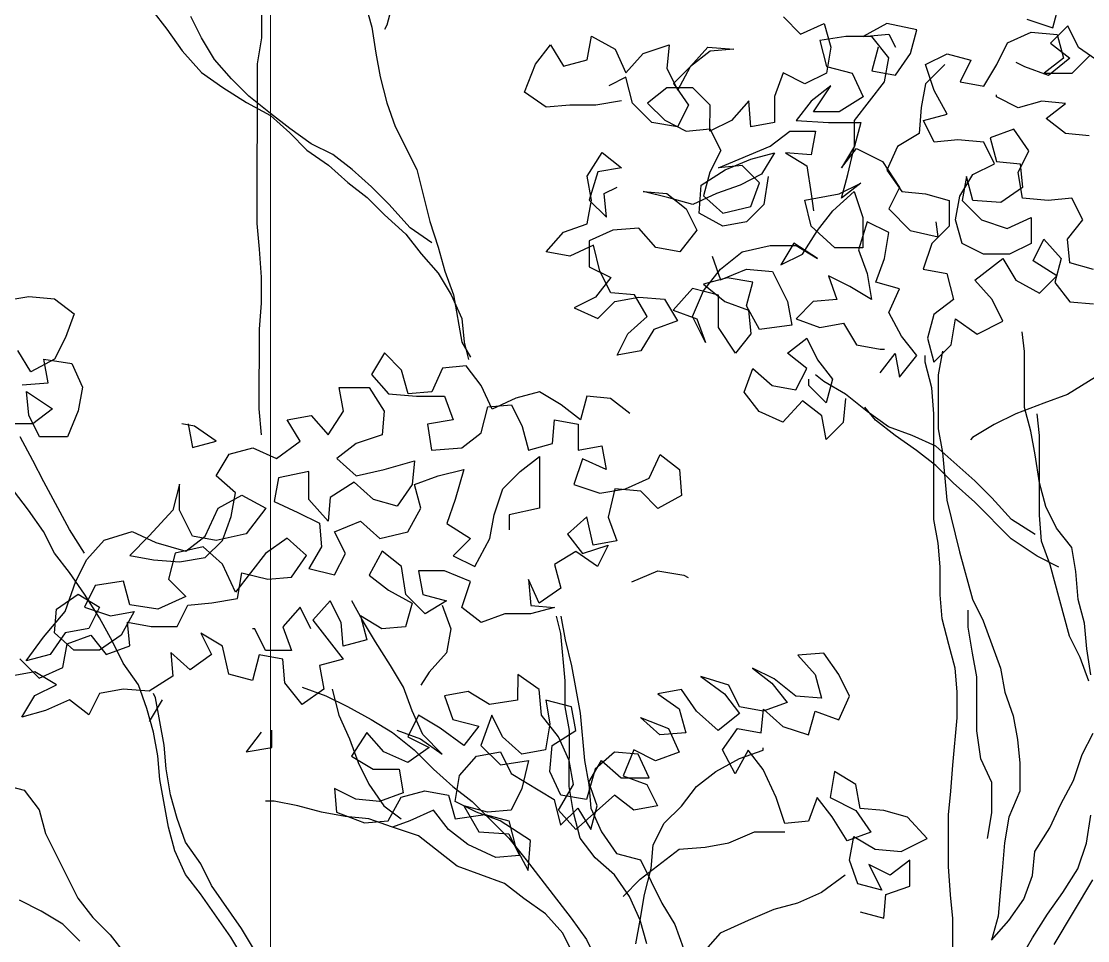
# Model space of a CAD drawing. Header units: millimetres. Extents: x 684983 to 685377, y 990360 to 990509.
# Drawn here: x 685207.81 to 685208.524, y 990440.524 to 990441.139 of the extents above; entities that cross this region are included whole.
import ezdxf

# ---------------------------------------------------------------- set-up
doc = ezdxf.new("R2010")
doc.units = ezdxf.units.MM
doc.layers.add('grid', color=8, linetype='Continuous', lineweight=9)
doc.layers.add('TEAK', color=7, linetype='Continuous')

# ---------------------------------------------------------------- blocks, each defined once
blk = doc.blocks.new('A$C25655A80')
at = {"color": 62}
for p, q in [((-0.24734, 1.7844), (-0.24732, 1.81132)), ((-0.20119, 1.79974), (-0.19831, 1.78916)), ((-0.18869, 1.80069), (-0.19158, 1.79012)), ((0.10546, 1.78889), (0.10835, 1.79946)), ((-0.29636, 1.79694), (-0.28964, 1.78829)), ((-0.27426, 1.78443), (-0.27906, 1.79404)), ((-0.0147, 1.7938), (-0.00702, 1.78611)), ((-0.19831, 1.78916), (-0.1964, 1.77763)), ((-0.19158, 1.79012), (-0.19255, 1.7882)), ((-0.00702, 1.78611), (0.00356, 1.7909)), ((0.00356, 1.7909), (0.00644, 1.78033)), ((0.03144, 1.79088), (0.02086, 1.78512)), ((0.0449, 1.78798), (0.03144, 1.79088)), ((0.09393, 1.79274), (0.10546, 1.78889)), ((0.11219, 1.78984), (0.10449, 1.78216)), ((0.11699, 1.78022), (0.11219, 1.78984)), ((-0.28964, 1.78829), (-0.28292, 1.77867)), ((-0.2685, 1.77481), (-0.27426, 1.78443)), ((-0.24928, 1.77287), (-0.24734, 1.7844)), ((-0.1022, 1.77466), (-0.10026, 1.78523)), ((-0.10026, 1.78523), (-0.08969, 1.77945)), ((0.01317, 1.78513), (0.00163, 1.78321)), ((0.02471, 1.78512), (0.01317, 1.78513)), ((0.02086, 1.78512), (0.0324, 1.78607)), ((0.03239, 1.7755), (0.02471, 1.78512)), ((0.0324, 1.78607), (0.03528, 1.7803)), ((0.042, 1.77741), (0.0449, 1.78798)), ((0.08526, 1.78218), (0.09584, 1.78697)), ((0.09584, 1.78697), (0.10738, 1.786)), ((0.10738, 1.786), (0.11025, 1.77542)), ((-0.12527, 1.77276), (-0.11853, 1.7814)), ((-0.11853, 1.7814), (-0.11277, 1.77178)), ((-0.08969, 1.77945), (-0.0849, 1.76887)), ((-0.0772, 1.77752), (-0.06566, 1.78135)), ((-0.06566, 1.78135), (-0.06663, 1.77078)), ((-0.05606, 1.77173), (-0.04836, 1.78038)), ((-0.04836, 1.78038), (-0.03682, 1.7794)), ((-0.03682, 1.7794), (-0.0474, 1.77845)), ((0.00163, 1.78321), (0.00451, 1.77168)), ((0.00644, 1.78033), (0.0045, 1.76879)), ((0.02758, 1.78031), (0.02469, 1.76973)), ((0.08045, 1.77257), (0.08526, 1.78218)), ((0.10449, 1.78216), (0.11314, 1.77542)), ((0.12659, 1.77349), (0.11699, 1.78022)), ((-0.28292, 1.77867), (-0.27427, 1.76905)), ((-0.26082, 1.76615), (-0.2685, 1.77481)), ((-0.1964, 1.77763), (-0.19449, 1.76705)), ((-0.11277, 1.77178), (-0.1022, 1.77466)), ((-0.0849, 1.76887), (-0.0772, 1.77752)), ((-0.0474, 1.77845), (-0.05606, 1.77173)), ((0.03045, 1.76492), (0.03239, 1.7755)), ((0.03526, 1.7678), (0.042, 1.77741)), ((0.04873, 1.7726), (0.05834, 1.77739)), ((0.05834, 1.77739), (0.06892, 1.7745)), ((0.06892, 1.7745), (0.0641, 1.76489)), ((0.11025, 1.77542), (0.10159, 1.7687)), ((0.11314, 1.77542), (0.10352, 1.76774)), ((0.11409, 1.76869), (0.12179, 1.77637)), ((-0.24934, 1.70173), (-0.24928, 1.77287)), ((-0.13009, 1.76026), (-0.12527, 1.77276)), ((-0.06663, 1.77078), (-0.06183, 1.76116)), ((-0.05606, 1.77173), (-0.06375, 1.76405)), ((-0.06183, 1.76116), (-0.05606, 1.77173)), ((0.00451, 1.77168), (0.01604, 1.76878)), ((0.02469, 1.76973), (0.03526, 1.7678)), ((0.05738, 1.77259), (0.04872, 1.76394)), ((0.05256, 1.76106), (0.04873, 1.7726)), ((0.07467, 1.76296), (0.08045, 1.77257)), ((0.09295, 1.77159), (0.0891, 1.77352)), ((0.10352, 1.76774), (0.09295, 1.77159)), ((-0.27427, 1.76905), (-0.26467, 1.76231)), ((-0.25314, 1.75845), (-0.26082, 1.76615)), ((-0.19449, 1.76705), (-0.19161, 1.75551)), ((-0.0849, 1.76695), (-0.09259, 1.76311)), ((-0.08203, 1.75541), (-0.0849, 1.76695)), ((-0.01472, 1.76881), (-0.01858, 1.75824)), ((-0.00511, 1.76399), (-0.01472, 1.76881)), ((0.0045, 1.76879), (-0.00511, 1.76399)), ((0.01604, 1.76878), (0.02084, 1.7582)), ((0.01698, 1.74763), (0.03045, 1.76492)), ((0.0641, 1.76489), (0.07467, 1.76296)), ((0.10159, 1.7687), (0.11409, 1.76869)), ((-0.26467, 1.76231), (-0.2541, 1.75557)), ((-0.12048, 1.75353), (-0.13009, 1.76026)), ((-0.06664, 1.76213), (-0.0753, 1.75541)), ((-0.0551, 1.76212), (-0.06664, 1.76213)), ((-0.06375, 1.76405), (-0.05703, 1.75443)), ((-0.04742, 1.75442), (-0.0551, 1.76212)), ((0.00642, 1.76302), (-0.00224, 1.7563)), ((-0.00128, 1.75149), (0.00642, 1.76302)), ((0.04872, 1.76394), (0.04679, 1.75337)), ((0.05832, 1.75048), (0.05256, 1.76106)), ((-0.2541, 1.75557), (-0.24353, 1.74979)), ((-0.24353, 1.75075), (-0.25314, 1.75845)), ((-0.19161, 1.75551), (-0.18778, 1.74494)), ((-0.08683, 1.75638), (-0.09837, 1.75447)), ((-0.07338, 1.74675), (-0.08203, 1.75541)), ((-0.0753, 1.75541), (-0.06761, 1.74771)), ((-0.03012, 1.75633), (-0.03781, 1.74768)), ((-0.02916, 1.74479), (-0.03012, 1.75633)), ((-0.01858, 1.75824), (-0.01859, 1.7467)), ((-0.00224, 1.7563), (-0.00897, 1.74766)), ((0.02084, 1.7582), (0.01025, 1.75148)), ((0.08044, 1.75815), (0.08044, 1.75911)), ((0.09004, 1.75333), (0.08044, 1.75815)), ((0.10062, 1.75621), (0.09004, 1.75333)), ((0.1112, 1.75524), (0.10062, 1.75621)), ((0.10254, 1.74851), (0.1112, 1.75524)), ((-0.23488, 1.74402), (-0.24353, 1.75075)), ((-0.10991, 1.75448), (-0.12048, 1.75353)), ((-0.09837, 1.75447), (-0.10991, 1.75448)), ((-0.05703, 1.75443), (-0.06185, 1.74482)), ((-0.04743, 1.74288), (-0.04742, 1.75442)), ((0.01025, 1.75148), (-0.00128, 1.75149)), ((0.04679, 1.75337), (0.04581, 1.74184)), ((0.04774, 1.7476), (0.05832, 1.75048)), ((-0.24353, 1.74979), (-0.23489, 1.74209)), ((-0.06185, 1.74482), (-0.07338, 1.74675)), ((-0.06761, 1.74771), (-0.05801, 1.74289)), ((-0.03781, 1.74768), (-0.04743, 1.74288)), ((-0.01859, 1.7467), (-0.02916, 1.74479)), ((-0.00897, 1.74766), (0.00544, 1.74668)), ((0.00544, 1.74668), (0.01986, 1.74667)), ((0.01697, 1.7361), (0.01698, 1.74763)), ((0.01986, 1.74667), (0.01697, 1.7361)), ((0.05254, 1.73799), (0.04774, 1.7476)), ((0.11118, 1.74178), (0.10254, 1.74851)), ((-0.23489, 1.74209), (-0.2272, 1.7344)), ((-0.22528, 1.73728), (-0.23488, 1.74402)), ((-0.18778, 1.74494), (-0.17818, 1.7257)), ((-0.05801, 1.74289), (-0.04743, 1.74385)), ((-0.04743, 1.74385), (-0.04263, 1.73423)), ((-0.02052, 1.73613), (-0.01186, 1.74285)), ((-0.01186, 1.74285), (-0.00033, 1.74284)), ((-0.00033, 1.74284), (-0.00226, 1.73227)), ((0.04581, 1.74184), (0.0362, 1.73608)), ((0.08811, 1.74372), (0.07754, 1.73989)), ((0.09483, 1.7341), (0.08811, 1.74372)), ((0.12176, 1.74081), (0.11118, 1.74178)), ((-0.21567, 1.73246), (-0.22528, 1.73728)), ((-0.0436, 1.72654), (-0.02052, 1.73613)), ((0.01697, 1.7361), (0.01119, 1.72649)), ((0.01407, 1.7236), (0.01697, 1.7361)), ((0.0362, 1.73608), (0.03138, 1.72551)), ((0.06312, 1.73894), (0.05254, 1.73799)), ((0.07465, 1.73797), (0.06312, 1.73894)), ((0.07945, 1.72835), (0.07465, 1.73797)), ((0.07754, 1.73989), (0.08041, 1.72931)), ((-0.2272, 1.7344), (-0.2176, 1.72766)), ((-0.20702, 1.72573), (-0.21567, 1.73246)), ((-0.10224, 1.72275), (-0.0955, 1.73331)), ((-0.0955, 1.73331), (-0.08686, 1.72658)), ((-0.04263, 1.73423), (-0.04745, 1.72462)), ((-0.02918, 1.73037), (-0.0186, 1.73324)), ((-0.0186, 1.73324), (-0.02438, 1.72364)), ((-0.01379, 1.73324), (-0.00419, 1.72746)), ((-0.00226, 1.73227), (-0.01379, 1.73324)), ((0.01119, 1.72649), (0.01793, 1.73513)), ((0.01793, 1.73513), (0.02946, 1.72936)), ((0.09002, 1.72449), (0.09483, 1.7341)), ((-0.2176, 1.72766), (-0.20895, 1.71996)), ((-0.08686, 1.72658), (-0.09744, 1.72467)), ((-0.03303, 1.72749), (-0.0436, 1.72654)), ((-0.04072, 1.72557), (-0.02918, 1.73037)), ((-0.02534, 1.71979), (-0.03303, 1.72749)), ((-0.00419, 1.72746), (-0.00228, 1.71496)), ((0.02946, 1.72936), (0.03714, 1.71781)), ((0.06983, 1.72355), (0.07945, 1.72835)), ((0.08041, 1.72931), (0.09098, 1.72834)), ((0.09098, 1.72834), (0.09193, 1.71776)), ((-0.19838, 1.71803), (-0.20702, 1.72573)), ((-0.17818, 1.7257), (-0.17244, 1.70262)), ((-0.10033, 1.71217), (-0.10224, 1.72275)), ((-0.09744, 1.72467), (-0.10129, 1.71217)), ((-0.0513, 1.71885), (-0.04072, 1.72557)), ((-0.04745, 1.72462), (-0.05034, 1.71405)), ((-0.02438, 1.72364), (-0.03399, 1.71884)), ((-0.02149, 1.72267), (-0.02343, 1.71018)), ((0.01118, 1.71303), (0.01407, 1.7236)), ((0.03138, 1.72551), (0.0381, 1.71589)), ((0.06405, 1.71394), (0.06983, 1.72355)), ((0.06695, 1.72259), (0.06501, 1.71202)), ((0.06982, 1.71201), (0.06695, 1.72259)), ((0.09193, 1.71296), (0.09002, 1.72449)), ((-0.20895, 1.71996), (-0.20031, 1.71322)), ((-0.19069, 1.71033), (-0.19838, 1.71803)), ((-0.09456, 1.71505), (-0.08879, 1.71793)), ((-0.05227, 1.70636), (-0.0513, 1.71885)), ((-0.03399, 1.71884), (-0.04457, 1.715)), ((-0.0292, 1.70922), (-0.02534, 1.71979)), ((0.01022, 1.71495), (0.01984, 1.71975)), ((0.01984, 1.71975), (0.01118, 1.71303)), ((0.03714, 1.71781), (0.03233, 1.7082)), ((0.09193, 1.71776), (0.08232, 1.71104)), ((-0.20031, 1.71322), (-0.19262, 1.70553)), ((-0.09361, 1.70447), (-0.09456, 1.71505)), ((-0.07726, 1.71599), (-0.06668, 1.71502)), ((-0.06572, 1.7131), (-0.07726, 1.71599)), ((-0.06668, 1.71502), (-0.05804, 1.70829)), ((-0.05515, 1.71021), (-0.06572, 1.7131)), ((-0.04457, 1.715), (-0.05515, 1.71021)), ((-0.05034, 1.71405), (-0.0417, 1.70635)), ((-0.00516, 1.71208), (0.01022, 1.71495)), ((-0.00228, 1.71496), (-0.00132, 1.70727)), ((0.00733, 1.70727), (0.01695, 1.71591)), ((0.01695, 1.71591), (0.02079, 1.70437)), ((0.0381, 1.71589), (0.04867, 1.71492)), ((0.04867, 1.71492), (0.05925, 1.71202)), ((0.06212, 1.70337), (0.06405, 1.71394)), ((0.10347, 1.71198), (0.09193, 1.71296)), ((0.11404, 1.71294), (0.10347, 1.71198)), ((0.11884, 1.70332), (0.11404, 1.71294)), ((-0.18109, 1.69975), (-0.19069, 1.71033)), ((-0.10226, 1.7016), (-0.10033, 1.71217)), ((-0.10129, 1.71217), (-0.09361, 1.70447)), ((-0.05804, 1.70829), (-0.05324, 1.69867)), ((-0.0417, 1.70635), (-0.0292, 1.70922)), ((-0.02343, 1.71018), (-0.03113, 1.70249)), ((-0.00229, 1.70055), (-0.00516, 1.71208)), ((0.03233, 1.7082), (0.04193, 1.69858)), ((0.05925, 1.71202), (0.05923, 1.70049)), ((0.06501, 1.71202), (0.07366, 1.70336)), ((0.08232, 1.71104), (0.06982, 1.71201)), ((-0.19262, 1.70553), (-0.18302, 1.69687)), ((-0.0417, 1.70058), (-0.05227, 1.70636)), ((0.00059, 1.69862), (0.00733, 1.70727)), ((0.02079, 1.70437), (0.02077, 1.69091)), ((0.065, 1.69279), (0.06212, 1.70337)), ((0.07366, 1.70336), (0.08519, 1.6995)), ((0.08519, 1.6995), (0.09577, 1.7043)), ((0.09577, 1.7043), (0.09576, 1.69277)), ((0.1121, 1.69467), (0.11884, 1.70332)), ((-0.24839, 1.6902), (-0.24934, 1.70173)), ((-0.17148, 1.69301), (-0.18109, 1.69975)), ((-0.17244, 1.70262), (-0.1686, 1.69108)), ((-0.11284, 1.69776), (-0.10226, 1.7016)), ((-0.09073, 1.6987), (-0.10131, 1.69391)), ((-0.07919, 1.69965), (-0.09073, 1.6987)), ((-0.07151, 1.691), (-0.07919, 1.69965)), ((-0.05324, 1.69867), (-0.06094, 1.68906)), ((-0.03113, 1.70249), (-0.0417, 1.70058)), ((-0.00615, 1.68805), (0.00059, 1.69862)), ((0.00828, 1.69092), (-0.00229, 1.70055)), ((0.02271, 1.70245), (0.01885, 1.68995)), ((0.03232, 1.69763), (0.02271, 1.70245)), ((0.04193, 1.69858), (0.05442, 1.69569)), ((0.05923, 1.70049), (0.05154, 1.69281)), ((0.05442, 1.69569), (0.05347, 1.70242)), ((-0.18302, 1.69687), (-0.1763, 1.68821)), ((-0.12054, 1.68912), (-0.11284, 1.69776)), ((-0.10131, 1.69391), (-0.10132, 1.68237)), ((0.03038, 1.6861), (0.03232, 1.69763)), ((0.09671, 1.68507), (0.10153, 1.69468)), ((0.10153, 1.69468), (0.10921, 1.68602)), ((0.11305, 1.6841), (0.1121, 1.69467)), ((-0.24744, 1.6777), (-0.24839, 1.6902)), ((-0.1686, 1.69108), (-0.16573, 1.68051)), ((-0.10997, 1.68719), (-0.12054, 1.68912)), ((-0.09939, 1.69198), (-0.10997, 1.68719)), ((-0.09651, 1.68044), (-0.09939, 1.69198)), ((-0.06094, 1.68906), (-0.07151, 1.691)), ((-0.04268, 1.68136), (-0.03306, 1.68904)), ((-0.03306, 1.68904), (-0.02056, 1.69191)), ((-0.02056, 1.69191), (-0.00903, 1.6919)), ((-0.00999, 1.69286), (-0.01576, 1.68325)), ((0.00058, 1.68612), (-0.00999, 1.69286)), ((-0.00903, 1.6919), (0.00058, 1.68612)), ((0.02077, 1.69091), (0.00828, 1.69092)), ((0.01885, 1.68995), (0.02269, 1.67937)), ((0.05154, 1.69281), (0.04768, 1.68127)), ((0.0746, 1.68798), (0.065, 1.69279)), ((0.09576, 1.69277), (0.08614, 1.68797)), ((-0.1763, 1.68821), (-0.16861, 1.67955)), ((-0.04652, 1.68713), (-0.04269, 1.67655)), ((-0.01576, 1.68325), (-0.00615, 1.68805)), ((0.02653, 1.67553), (0.03038, 1.6861)), ((0.07075, 1.67645), (0.08325, 1.68605)), ((0.08614, 1.68797), (0.0746, 1.68798)), ((0.08325, 1.68605), (0.08901, 1.67643)), ((0.10728, 1.67834), (0.09671, 1.68507)), ((0.10921, 1.68602), (0.10632, 1.67545)), ((0.12362, 1.6812), (0.11305, 1.6841)), ((-0.16861, 1.67955), (-0.16285, 1.66993)), ((-0.16573, 1.68051), (-0.16189, 1.66993)), ((-0.10132, 1.68237), (-0.09171, 1.67756)), ((-0.09172, 1.67083), (-0.09651, 1.68044)), ((-0.05038, 1.67175), (-0.04268, 1.68136)), ((-0.04269, 1.67655), (-0.03115, 1.68135)), ((-0.03115, 1.68135), (-0.01961, 1.68037)), ((-0.01961, 1.68037), (-0.01289, 1.66691)), ((0.02269, 1.67937), (0.0246, 1.66784)), ((0.04768, 1.68127), (0.05825, 1.67934)), ((0.05825, 1.67934), (0.06113, 1.6678)), ((-0.24745, 1.66616), (-0.24744, 1.6777)), ((-0.09171, 1.67756), (-0.09845, 1.66891)), ((-0.0398, 1.67751), (-0.05038, 1.67463)), ((-0.05038, 1.67463), (-0.04077, 1.66694)), ((-0.02827, 1.67558), (-0.0398, 1.67751)), ((-0.03116, 1.665), (-0.02827, 1.67558)), ((0.00538, 1.67843), (0.00922, 1.66785)), ((0.01499, 1.67361), (0.00538, 1.67843)), ((0.0371, 1.67263), (0.02653, 1.67553)), ((0.07843, 1.66779), (0.07075, 1.67645)), ((0.08901, 1.67643), (0.09958, 1.67065)), ((0.09958, 1.67065), (0.10728, 1.67834)), ((0.10632, 1.67545), (0.11304, 1.66679)), ((-0.16285, 1.66993), (-0.15806, 1.65935)), ((-0.16189, 1.66993), (-0.15807, 1.64878)), ((-0.08114, 1.66986), (-0.09172, 1.67083)), ((-0.07538, 1.66024), (-0.08114, 1.66986)), ((-0.05519, 1.67272), (-0.06385, 1.66311)), ((-0.0552, 1.66022), (-0.05038, 1.67175)), ((-0.04365, 1.66982), (-0.05519, 1.67272)), ((-0.04367, 1.6554), (-0.04365, 1.66982)), ((0.0246, 1.66784), (0.01499, 1.67361)), ((0.03228, 1.66206), (0.0371, 1.67263)), ((-0.36281, 1.66723), (-0.35127, 1.66914)), ((-0.35127, 1.66914), (-0.33974, 1.66817)), ((-0.33974, 1.66817), (-0.33109, 1.66143)), ((-0.24842, 1.65463), (-0.24745, 1.66616)), ((-0.09845, 1.66891), (-0.10807, 1.66411)), ((-0.0975, 1.6593), (-0.0898, 1.66698)), ((-0.0898, 1.66698), (-0.07922, 1.66889)), ((-0.07922, 1.66889), (-0.06769, 1.66792)), ((-0.06769, 1.66792), (-0.06193, 1.6583)), ((-0.04077, 1.66694), (-0.0302, 1.66308)), ((-0.0254, 1.65442), (-0.03116, 1.665)), ((-0.01289, 1.66691), (-0.01098, 1.65633)), ((-0.00136, 1.6669), (-0.00906, 1.65922)), ((0.00922, 1.66785), (-0.00136, 1.6669)), ((0.06113, 1.6678), (0.05247, 1.66108)), ((0.08323, 1.65817), (0.07843, 1.66779)), ((0.11304, 1.66679), (0.12361, 1.66582)), ((-0.33109, 1.66143), (-0.33494, 1.65086)), ((-0.10807, 1.66411), (-0.0975, 1.6593)), ((-0.08404, 1.65256), (-0.07538, 1.66024)), ((-0.06385, 1.66311), (-0.05328, 1.65926)), ((-0.04944, 1.64868), (-0.0552, 1.66022)), ((-0.0302, 1.66308), (-0.02925, 1.6525)), ((0.03804, 1.65148), (0.03228, 1.66206)), ((0.05247, 1.66108), (0.04958, 1.65051)), ((-0.15806, 1.65935), (-0.15711, 1.64878)), ((-0.06193, 1.6583), (-0.07251, 1.65447)), ((-0.05328, 1.65926), (-0.04944, 1.64868)), ((-0.03599, 1.64386), (-0.04367, 1.6554)), ((-0.01098, 1.65633), (-0.0254, 1.65442)), ((-0.00906, 1.65922), (0.00152, 1.65536)), ((0.00152, 1.65536), (0.01209, 1.65727)), ((0.01209, 1.65727), (0.01785, 1.64766)), ((0.06015, 1.64762), (0.06208, 1.65915)), ((0.06208, 1.65915), (0.07169, 1.65241)), ((0.07169, 1.65241), (0.08323, 1.65817)), ((-0.33494, 1.65086), (-0.33976, 1.64125)), ((-0.24846, 1.61906), (-0.24842, 1.65463)), ((-0.08886, 1.64295), (-0.08404, 1.65256)), ((-0.07251, 1.65447), (-0.07828, 1.64486)), ((-0.02925, 1.6525), (-0.03599, 1.64386)), ((-0.01291, 1.64384), (-0.00426, 1.65056)), ((-0.00426, 1.65056), (0.00054, 1.64094)), ((0.04476, 1.64282), (0.03804, 1.65148)), ((0.04958, 1.65051), (0.05245, 1.63993)), ((0.09283, 1.6447), (0.09188, 1.65336)), ((-0.15807, 1.64878), (-0.15423, 1.64205)), ((-0.15711, 1.64878), (-0.15519, 1.64108)), ((0.01785, 1.64766), (0.02842, 1.64572)), ((0.02842, 1.64572), (0.03035, 1.64572)), ((0.05245, 1.63993), (0.06015, 1.64762)), ((-0.35034, 1.6355), (-0.3561, 1.64511)), ((-0.33976, 1.64125), (-0.35034, 1.6355)), ((-0.34457, 1.64126), (-0.33207, 1.63932)), ((-0.34265, 1.63068), (-0.34457, 1.64126)), ((-0.19268, 1.644), (-0.19845, 1.6344)), ((-0.18499, 1.63631), (-0.19268, 1.644)), ((-0.07828, 1.64486), (-0.08886, 1.64295)), ((-0.00427, 1.6371), (-0.01291, 1.64384)), ((0.00054, 1.64094), (0.00726, 1.63228)), ((0.02841, 1.63515), (0.03515, 1.64379)), ((0.03515, 1.64379), (0.03706, 1.63322)), ((0.03706, 1.63322), (0.04476, 1.64282)), ((0.0486, 1.63994), (0.04861, 1.64282)), ((0.0563, 1.64474), (0.05437, 1.63416)), ((0.09281, 1.61971), (0.09283, 1.6447)), ((-0.33207, 1.63932), (-0.32727, 1.62875)), ((-0.18212, 1.62573), (-0.18499, 1.63631)), ((-0.16673, 1.63725), (-0.17155, 1.62668)), ((-0.15615, 1.6382), (-0.16673, 1.63725)), ((-0.14943, 1.62954), (-0.15615, 1.6382)), ((-0.03216, 1.62655), (-0.0283, 1.63712)), ((-0.0283, 1.63712), (-0.01966, 1.62942)), ((-0.00908, 1.62749), (-0.00427, 1.6371)), ((0.05148, 1.6284), (0.0486, 1.63994)), ((-0.19845, 1.6344), (-0.19077, 1.62574)), ((-0.00332, 1.62941), (-0.00331, 1.63229)), ((0.00342, 1.63133), (-0.00043, 1.63421)), ((0.00726, 1.63228), (0.00437, 1.62171)), ((0.05437, 1.63416), (0.05435, 1.61013)), ((0.12454, 1.63314), (0.11204, 1.62546)), ((-0.35419, 1.62973), (-0.34265, 1.63068)), ((-0.35227, 1.62685), (-0.34074, 1.61914)), ((-0.35132, 1.61627), (-0.35227, 1.62685)), ((-0.32727, 1.62875), (-0.32921, 1.61817)), ((-0.21288, 1.62864), (-0.19942, 1.62863)), ((-0.21097, 1.61806), (-0.21288, 1.62864)), ((-0.19942, 1.62863), (-0.1927, 1.61805)), ((-0.17155, 1.62668), (-0.18212, 1.62573)), ((-0.14464, 1.61896), (-0.14943, 1.62954)), ((-0.01966, 1.62942), (-0.00908, 1.62749)), ((0.00437, 1.62171), (-0.00332, 1.62941)), ((0.01302, 1.62555), (0.00342, 1.63133)), ((0.05243, 1.61686), (0.05148, 1.6284)), ((-0.19077, 1.62574), (-0.17828, 1.62476)), ((-0.17828, 1.62476), (-0.16578, 1.62475)), ((-0.16578, 1.62475), (-0.16194, 1.61417)), ((-0.13406, 1.62376), (-0.14464, 1.61896)), ((-0.12348, 1.62664), (-0.13406, 1.62376)), ((-0.11387, 1.62086), (-0.12348, 1.62664)), ((-0.10233, 1.62469), (-0.10523, 1.61412)), ((-0.09176, 1.62372), (-0.10233, 1.62469)), ((-0.08311, 1.61699), (-0.09176, 1.62372)), ((-0.02544, 1.61789), (-0.03216, 1.62655)), ((-0.00621, 1.62268), (-0.01487, 1.61308)), ((0.00244, 1.61595), (-0.00621, 1.62268)), ((0.01302, 1.62363), (0.01205, 1.61305)), ((0.02263, 1.61785), (0.01302, 1.62555)), ((0.11204, 1.62546), (0.10146, 1.62162)), ((-0.34074, 1.61914), (-0.3494, 1.61242)), ((-0.32921, 1.61817), (-0.33402, 1.60664)), ((-0.24751, 1.60752), (-0.24846, 1.61906)), ((-0.21771, 1.6075), (-0.21097, 1.61806)), ((-0.1927, 1.61805), (-0.19367, 1.60747)), ((-0.14945, 1.6084), (-0.14656, 1.61993)), ((-0.14656, 1.61993), (-0.13598, 1.62088)), ((-0.13598, 1.62088), (-0.13118, 1.61126)), ((-0.10523, 1.61412), (-0.11387, 1.62086)), ((-0.01487, 1.61308), (-0.02544, 1.61789)), ((0.02647, 1.614), (0.02167, 1.61977)), ((0.03224, 1.61111), (0.02263, 1.61785)), ((0.10146, 1.62162), (0.08896, 1.61683)), ((0.09568, 1.60913), (0.09281, 1.61971)), ((-0.3494, 1.61242), (-0.36093, 1.61243)), ((-0.34652, 1.60665), (-0.35132, 1.61627)), ((-0.23596, 1.61424), (-0.22539, 1.61615)), ((-0.2302, 1.60462), (-0.23596, 1.61424)), ((-0.22539, 1.61615), (-0.21771, 1.6075)), ((-0.16194, 1.61417), (-0.17348, 1.61226)), ((-0.11773, 1.60356), (-0.11676, 1.61413)), ((-0.11676, 1.61413), (-0.10619, 1.6122)), ((0.00435, 1.60537), (0.00244, 1.61595)), ((0.01205, 1.61305), (0.00435, 1.60537)), ((0.03512, 1.60726), (0.02647, 1.614)), ((0.05239, 1.56976), (0.05243, 1.61686)), ((0.08896, 1.61683), (0.07934, 1.61203)), ((0.09952, 1.60721), (0.09857, 1.61682)), ((-0.2773, 1.6114), (-0.28307, 1.61236)), ((-0.28019, 1.61236), (-0.27827, 1.60178)), ((-0.2677, 1.60466), (-0.2773, 1.6114)), ((-0.17348, 1.61226), (-0.17157, 1.60072)), ((-0.15811, 1.60167), (-0.14945, 1.6084)), ((-0.13118, 1.61126), (-0.12831, 1.60069)), ((-0.10619, 1.6122), (-0.1062, 1.60067)), ((0.04281, 1.60726), (0.03224, 1.61111)), ((0.05435, 1.61013), (0.05626, 1.59956)), ((0.07934, 1.61203), (0.06972, 1.60627)), ((0.09759, 1.59856), (0.09568, 1.60913)), ((-0.34941, 1.59608), (-0.35517, 1.60666)), ((-0.33402, 1.60664), (-0.34652, 1.60665)), ((-0.27827, 1.60178), (-0.2677, 1.60466)), ((-0.24079, 1.59694), (-0.2302, 1.60462)), ((-0.20521, 1.60364), (-0.21387, 1.59692)), ((-0.19367, 1.60747), (-0.20521, 1.60364)), ((-0.12831, 1.60069), (-0.11773, 1.60356)), ((0.04472, 1.60053), (0.03512, 1.60726)), ((0.05338, 1.60244), (0.04281, 1.60726)), ((0.06972, 1.60627), (0.06876, 1.60531)), ((0.09949, 1.57164), (0.09952, 1.60721)), ((-0.26771, 1.58928), (-0.26193, 1.59889)), ((-0.26193, 1.59889), (-0.25136, 1.60176)), ((-0.25136, 1.60176), (-0.24079, 1.59694)), ((-0.17157, 1.60072), (-0.15811, 1.60167)), ((-0.1062, 1.60067), (-0.09562, 1.60258)), ((-0.09562, 1.60258), (-0.09371, 1.592)), ((-0.07449, 1.58814), (-0.06967, 1.59871)), ((-0.06967, 1.59871), (-0.06103, 1.59197)), ((0.05337, 1.59379), (0.04472, 1.60053)), ((0.07067, 1.58704), (0.05338, 1.60244)), ((0.05626, 1.59956), (0.05816, 1.5784)), ((0.0995, 1.58606), (0.09759, 1.59856)), ((-0.34462, 1.58646), (-0.34941, 1.59608)), ((-0.21387, 1.59692), (-0.20523, 1.58922)), ((-0.19273, 1.59209), (-0.17926, 1.59593)), ((-0.17926, 1.59593), (-0.18023, 1.58535)), ((-0.13216, 1.59108), (-0.12351, 1.5978)), ((-0.12351, 1.5978), (-0.12353, 1.57473)), ((-0.10428, 1.59682), (-0.10814, 1.58529)), ((-0.09371, 1.592), (-0.10428, 1.59682)), ((0.06105, 1.58609), (0.05337, 1.59379)), ((-0.25907, 1.58158), (-0.26771, 1.58928)), ((-0.22637, 1.59116), (-0.23983, 1.58829)), ((-0.22638, 1.57867), (-0.22637, 1.59116)), ((-0.20523, 1.58922), (-0.19273, 1.59209)), ((-0.17927, 1.58535), (-0.1687, 1.58919)), ((-0.1687, 1.58919), (-0.15716, 1.59206)), ((-0.15716, 1.59206), (-0.16102, 1.57861)), ((-0.13986, 1.58339), (-0.13216, 1.59108)), ((-0.06103, 1.59197), (-0.06008, 1.58044)), ((-0.3331, 1.5653), (-0.34462, 1.58646)), ((-0.28406, 1.58545), (-0.28695, 1.57391)), ((-0.28407, 1.57391), (-0.28406, 1.58545)), ((-0.23983, 1.58829), (-0.24177, 1.57772)), ((-0.20619, 1.58634), (-0.21677, 1.57962)), ((-0.19754, 1.57864), (-0.20619, 1.58634)), ((-0.18023, 1.58535), (-0.18697, 1.57575)), ((-0.1764, 1.57477), (-0.17927, 1.58535)), ((-0.10814, 1.58529), (-0.09661, 1.58143)), ((-0.08507, 1.58334), (-0.07449, 1.58814)), ((0.07066, 1.57743), (0.06105, 1.58609)), ((0.07835, 1.57935), (0.07067, 1.58704)), ((0.10238, 1.57548), (0.0995, 1.58606)), ((-0.35136, 1.57397), (-0.35808, 1.58263)), ((-0.26676, 1.57486), (-0.25618, 1.58062)), ((-0.261, 1.57101), (-0.25907, 1.58158)), ((-0.25618, 1.58062), (-0.24561, 1.57484)), ((-0.21677, 1.57962), (-0.21774, 1.56904)), ((-0.14372, 1.57186), (-0.13986, 1.58339)), ((-0.09661, 1.58143), (-0.08507, 1.58334)), ((-0.08987, 1.58335), (-0.09277, 1.57085)), ((-0.07834, 1.58237), (-0.08987, 1.58335)), ((-0.07066, 1.57468), (-0.07834, 1.58237)), ((-0.06008, 1.58044), (-0.07066, 1.57468)), ((0.08699, 1.56973), (0.07835, 1.57935)), ((-0.27254, 1.56237), (-0.26676, 1.57486)), ((-0.24561, 1.57484), (-0.25428, 1.56331)), ((-0.24177, 1.57772), (-0.2312, 1.5729)), ((-0.21774, 1.56904), (-0.22638, 1.57867)), ((-0.18697, 1.57575), (-0.19754, 1.57864)), ((-0.18218, 1.56421), (-0.1764, 1.57477)), ((-0.16102, 1.57861), (-0.16487, 1.56803)), ((-0.12353, 1.57473), (-0.13699, 1.57185)), ((0.05816, 1.5784), (0.06391, 1.55533)), ((0.08698, 1.56107), (0.07066, 1.57743)), ((0.10718, 1.56586), (0.10238, 1.57548)), ((-0.34464, 1.56435), (-0.35136, 1.57397)), ((-0.28695, 1.57391), (-0.29753, 1.56239)), ((-0.27831, 1.56237), (-0.28407, 1.57391)), ((-0.26485, 1.56044), (-0.261, 1.57101)), ((-0.2312, 1.5729), (-0.22159, 1.56809)), ((-0.14565, 1.56129), (-0.14372, 1.57186)), ((-0.13699, 1.57185), (-0.13699, 1.56513)), ((-0.10238, 1.57086), (-0.11104, 1.56318)), ((-0.09951, 1.55836), (-0.10238, 1.57086)), ((-0.09277, 1.57085), (-0.08893, 1.56027)), ((0.0543, 1.55918), (0.05239, 1.56976)), ((0.09756, 1.56299), (0.08699, 1.56973)), ((0.10044, 1.5601), (0.09949, 1.57164)), ((-0.32638, 1.55472), (-0.3331, 1.5653)), ((-0.22159, 1.56809), (-0.22064, 1.55751)), ((-0.21486, 1.56424), (-0.20332, 1.56903)), ((-0.20332, 1.56903), (-0.19468, 1.56133)), ((-0.16487, 1.56803), (-0.1543, 1.5613)), ((0.1139, 1.55721), (0.10718, 1.56586)), ((-0.33984, 1.55474), (-0.34464, 1.56435)), ((-0.32542, 1.55184), (-0.31772, 1.56048)), ((-0.31772, 1.56048), (-0.30522, 1.56432)), ((-0.29753, 1.56239), (-0.30619, 1.55374)), ((-0.30522, 1.56432), (-0.29465, 1.5595)), ((-0.2812, 1.55564), (-0.27254, 1.56237)), ((-0.26774, 1.56044), (-0.27831, 1.56237)), ((-0.27255, 1.55275), (-0.26485, 1.56044)), ((-0.25428, 1.56331), (-0.26774, 1.56044)), ((-0.23601, 1.56137), (-0.24563, 1.55465)), ((-0.22737, 1.55367), (-0.23601, 1.56137)), ((-0.21006, 1.55462), (-0.21486, 1.56424)), ((-0.19468, 1.56133), (-0.18218, 1.56421)), ((-0.1543, 1.5613), (-0.162, 1.55361)), ((-0.15239, 1.5488), (-0.14565, 1.56129)), ((-0.11104, 1.56318), (-0.10432, 1.55452)), ((-0.08893, 1.56027), (-0.09951, 1.55836)), ((0.09851, 1.55337), (0.08698, 1.56107)), ((0.10428, 1.54952), (0.10044, 1.5601)), ((-0.29465, 1.5595), (-0.2812, 1.55564)), ((-0.27351, 1.55756), (-0.28601, 1.55469)), ((-0.26486, 1.54986), (-0.27351, 1.55756)), ((-0.22064, 1.55751), (-0.22641, 1.5479)), ((-0.19372, 1.55556), (-0.1995, 1.54499)), ((-0.18507, 1.54883), (-0.19372, 1.55556)), ((-0.1072, 1.55548), (-0.11682, 1.54973)), ((-0.0976, 1.54875), (-0.1072, 1.55548)), ((-0.10432, 1.55452), (-0.09278, 1.55836)), ((-0.09278, 1.55836), (-0.0976, 1.54875)), ((0.05525, 1.54861), (0.0543, 1.55918)), ((0.06391, 1.55533), (0.06966, 1.53417)), ((0.11581, 1.54663), (0.1139, 1.55721)), ((-0.33312, 1.54608), (-0.33984, 1.55474)), ((-0.33024, 1.54223), (-0.32542, 1.55184)), ((-0.30619, 1.55374), (-0.29562, 1.55181)), ((-0.29562, 1.55181), (-0.28409, 1.55084)), ((-0.28601, 1.55469), (-0.2889, 1.54315)), ((-0.28409, 1.55084), (-0.27255, 1.55275)), ((-0.24563, 1.55465), (-0.25911, 1.53736)), ((-0.23411, 1.54407), (-0.22737, 1.55367)), ((-0.21488, 1.54501), (-0.21006, 1.55462)), ((-0.162, 1.55361), (-0.15239, 1.5488)), ((0.10812, 1.54856), (0.09851, 1.55337)), ((-0.3264, 1.53646), (-0.33312, 1.54608)), ((-0.25911, 1.53736), (-0.26486, 1.54986)), ((-0.25815, 1.53447), (-0.25621, 1.54601)), ((-0.25621, 1.54601), (-0.24468, 1.54311)), ((-0.22641, 1.5479), (-0.21488, 1.54501)), ((-0.18316, 1.53633), (-0.18507, 1.54883)), ((-0.17739, 1.5469), (-0.17547, 1.53632)), ((-0.16585, 1.54689), (-0.17739, 1.5469)), ((-0.15432, 1.54207), (-0.16585, 1.54689)), ((-0.11682, 1.54973), (-0.11395, 1.53915)), ((-0.08222, 1.542), (-0.07068, 1.5468)), ((-0.07068, 1.5468), (-0.05915, 1.54487)), ((0.05524, 1.53611), (0.05525, 1.54861)), ((0.1129, 1.51779), (0.10428, 1.54952)), ((0.11676, 1.53413), (0.11581, 1.54663)), ((-0.33506, 1.52878), (-0.33024, 1.54223)), ((-0.30909, 1.54221), (-0.32159, 1.5403)), ((-0.30621, 1.53163), (-0.30909, 1.54221)), ((-0.2889, 1.54315), (-0.28122, 1.53546)), ((-0.24468, 1.54311), (-0.23411, 1.54407)), ((-0.1995, 1.54499), (-0.19085, 1.53826)), ((-0.15818, 1.53054), (-0.15432, 1.54207)), ((-0.12836, 1.54301), (-0.12741, 1.53147)), ((-0.12357, 1.53243), (-0.12836, 1.54301)), ((-0.05915, 1.54487), (-0.05723, 1.5439)), ((-0.3389, 1.52974), (-0.32928, 1.53646)), ((-0.32928, 1.53646), (-0.31967, 1.53069)), ((-0.32159, 1.5403), (-0.3264, 1.53069)), ((-0.31968, 1.52588), (-0.3264, 1.53646)), ((-0.19085, 1.53826), (-0.18028, 1.53248)), ((-0.17452, 1.52767), (-0.18316, 1.53633)), ((-0.17547, 1.53632), (-0.1649, 1.53343)), ((-0.11395, 1.53915), (-0.12357, 1.53243)), ((-0.29372, 1.5297), (-0.30621, 1.53163)), ((-0.28122, 1.53546), (-0.29372, 1.5297)), ((-0.28507, 1.522), (-0.28026, 1.53161)), ((-0.28026, 1.53161), (-0.26968, 1.53256)), ((-0.26968, 1.53256), (-0.25815, 1.53447)), ((-0.21681, 1.53348), (-0.22451, 1.52483)), ((-0.21201, 1.52386), (-0.21681, 1.53348)), ((-0.2024, 1.52481), (-0.2072, 1.53347)), ((-0.18028, 1.53248), (-0.18318, 1.52191)), ((-0.1649, 1.53343), (-0.17452, 1.52767)), ((0.05619, 1.52553), (0.05524, 1.53611)), ((0.06966, 1.53417), (0.07445, 1.52456)), ((0.11963, 1.52355), (0.11676, 1.53413)), ((-0.34468, 1.51725), (-0.33506, 1.52878)), ((-0.33987, 1.51917), (-0.3389, 1.52974)), ((-0.3264, 1.53069), (-0.31487, 1.52684)), ((-0.31967, 1.53069), (-0.32449, 1.52108)), ((-0.31487, 1.52684), (-0.30429, 1.52875)), ((-0.30429, 1.52875), (-0.31007, 1.51818)), ((-0.23027, 1.5306), (-0.23797, 1.52196)), ((-0.22548, 1.52099), (-0.23027, 1.5306)), ((-0.16683, 1.53151), (-0.16299, 1.52093)), ((-0.14953, 1.5238), (-0.15818, 1.53054)), ((-0.13895, 1.52764), (-0.14953, 1.5238)), ((-0.12742, 1.52763), (-0.13895, 1.52764)), ((-0.11684, 1.5305), (-0.12742, 1.52763)), ((-0.12741, 1.53147), (-0.11684, 1.5305)), ((0.06772, 1.52168), (0.06773, 1.52937)), ((-0.31392, 1.5153), (-0.31968, 1.52588)), ((-0.30718, 1.52394), (-0.29661, 1.52201)), ((-0.30623, 1.51337), (-0.30718, 1.52394)), ((-0.22451, 1.52483), (-0.21107, 1.50751)), ((-0.21106, 1.51328), (-0.21201, 1.52386)), ((-0.20336, 1.52673), (-0.20049, 1.51616)), ((-0.19375, 1.52096), (-0.20336, 1.52673)), ((-0.19664, 1.51519), (-0.2024, 1.52481)), ((-0.11397, 1.51896), (-0.11588, 1.52665)), ((-0.11396, 1.52665), (-0.11205, 1.51608)), ((0.05906, 1.514), (0.05619, 1.52553)), ((0.07445, 1.52456), (0.08213, 1.5034)), ((0.12059, 1.51202), (0.11963, 1.52355)), ((-0.33507, 1.51916), (-0.3418, 1.50956)), ((-0.33123, 1.51147), (-0.33987, 1.51917)), ((-0.32449, 1.52108), (-0.33507, 1.51916)), ((-0.33411, 1.51436), (-0.32353, 1.51819)), ((-0.32353, 1.51819), (-0.31681, 1.50953)), ((-0.31007, 1.51818), (-0.31969, 1.51146)), ((-0.29661, 1.52201), (-0.28507, 1.522)), ((-0.2745, 1.51911), (-0.26971, 1.50949)), ((-0.2649, 1.51333), (-0.2745, 1.51911)), ((-0.25047, 1.52101), (-0.25143, 1.52101)), ((-0.24567, 1.51139), (-0.25047, 1.52101)), ((-0.23797, 1.52196), (-0.23414, 1.51138)), ((-0.18318, 1.52191), (-0.19375, 1.52096)), ((-0.16299, 1.52093), (-0.16492, 1.51036)), ((-0.11206, 1.49781), (-0.11397, 1.51896)), ((0.06963, 1.51014), (0.06772, 1.52168)), ((0.1177, 1.50818), (0.1129, 1.51779)), ((-0.35238, 1.50668), (-0.34468, 1.51725)), ((-0.33604, 1.50378), (-0.33411, 1.51436)), ((-0.31681, 1.50953), (-0.30623, 1.51337)), ((-0.30912, 1.50568), (-0.31392, 1.5153)), ((-0.26202, 1.50083), (-0.2649, 1.51333)), ((-0.20049, 1.51616), (-0.21106, 1.51328)), ((-0.18992, 1.50461), (-0.19664, 1.51519)), ((-0.11205, 1.51608), (-0.10917, 1.50454)), ((0.06194, 1.50342), (0.05906, 1.514)), ((-0.3418, 1.50956), (-0.35238, 1.50668)), ((-0.31969, 1.51146), (-0.33123, 1.51147)), ((-0.28797, 1.51047), (-0.28702, 1.49989)), ((-0.27932, 1.50277), (-0.28797, 1.51047)), ((-0.26971, 1.50949), (-0.27932, 1.50277)), ((-0.24856, 1.50947), (-0.25145, 1.49794)), ((-0.23798, 1.50754), (-0.24856, 1.50947)), ((-0.23414, 1.51138), (-0.24567, 1.51139)), ((-0.16492, 1.51036), (-0.17262, 1.50171)), ((0.0033, 1.5102), (-0.00823, 1.50925)), ((-0.00823, 1.50925), (-0.00055, 1.50059)), ((0.01003, 1.50058), (0.0033, 1.5102)), ((0.07155, 1.49957), (0.06963, 1.51014)), ((0.12153, 1.4976), (0.1177, 1.50818)), ((0.1225, 1.50048), (0.12059, 1.51202)), ((-0.35526, 1.50765), (-0.34662, 1.49899)), ((-0.34662, 1.49899), (-0.33604, 1.50378)), ((-0.3024, 1.49606), (-0.30912, 1.50568)), ((-0.23703, 1.49696), (-0.23798, 1.50754)), ((-0.21107, 1.50751), (-0.22164, 1.50464)), ((-0.22164, 1.50464), (-0.21973, 1.49406)), ((-0.18416, 1.49499), (-0.18992, 1.50461)), ((-0.10917, 1.50454), (-0.10535, 1.48339)), ((-0.02842, 1.5035), (-0.01978, 1.49677)), ((-0.01882, 1.49869), (-0.02842, 1.5035)), ((0.06289, 1.49284), (0.06194, 1.50342)), ((0.08213, 1.5034), (0.08404, 1.49283)), ((-0.34854, 1.50187), (-0.35912, 1.49996)), ((-0.33893, 1.4961), (-0.34854, 1.50187)), ((-0.28702, 1.49989), (-0.2976, 1.49317)), ((-0.25145, 1.49794), (-0.26202, 1.50083)), ((-0.17262, 1.50171), (-0.17647, 1.49595)), ((-0.13321, 1.50071), (-0.13322, 1.48918)), ((-0.1236, 1.49398), (-0.13321, 1.50071)), ((-0.0515, 1.49968), (-0.04093, 1.49198)), ((-0.03901, 1.49582), (-0.0515, 1.49968)), ((-0.00921, 1.49099), (-0.01882, 1.49869)), ((-0.00055, 1.50059), (0.00233, 1.49002)), ((0.01482, 1.49097), (0.01003, 1.50058)), ((0.07153, 1.47553), (0.07155, 1.49957)), ((-0.34855, 1.4913), (-0.33893, 1.4961)), ((-0.30913, 1.49415), (-0.31971, 1.49223)), ((-0.2976, 1.49317), (-0.30913, 1.49415)), ((-0.29857, 1.48548), (-0.3024, 1.49606)), ((-0.22935, 1.48734), (-0.23703, 1.49696)), ((-0.21973, 1.49406), (-0.22935, 1.48734)), ((-0.22934, 1.49503), (-0.21877, 1.49118)), ((-0.21589, 1.49406), (-0.21301, 1.48252)), ((-0.18033, 1.48442), (-0.18416, 1.49499)), ((-0.12265, 1.48244), (-0.1236, 1.49398)), ((-0.11207, 1.48628), (-0.11206, 1.49781)), ((-0.06016, 1.49392), (-0.07073, 1.49201)), ((-0.05344, 1.4843), (-0.06016, 1.49392)), ((-0.03421, 1.4862), (-0.03901, 1.49582)), ((-0.01978, 1.49677), (-0.01306, 1.48811)), ((-0.35433, 1.48169), (-0.34855, 1.4913)), ((-0.33317, 1.48936), (-0.34375, 1.48456)), ((-0.32452, 1.48262), (-0.33317, 1.48936)), ((-0.31971, 1.49223), (-0.32452, 1.48262)), ((-0.29183, 1.48932), (-0.29761, 1.47972)), ((-0.29472, 1.49029), (-0.29568, 1.49221)), ((-0.29089, 1.46914), (-0.29472, 1.49029)), ((-0.21877, 1.49118), (-0.20916, 1.48636)), ((-0.15533, 1.49304), (-0.1659, 1.49113)), ((-0.1659, 1.49113), (-0.16207, 1.48055)), ((-0.14572, 1.48727), (-0.15533, 1.49304)), ((-0.13322, 1.48918), (-0.14572, 1.48727)), ((-0.12072, 1.48917), (-0.11881, 1.47859)), ((-0.10919, 1.48627), (-0.12072, 1.48917)), ((-0.07073, 1.49201), (-0.06113, 1.48527)), ((-0.04093, 1.49198), (-0.03421, 1.48332)), ((0.00233, 1.49002), (-0.00921, 1.49099)), ((0.01001, 1.4804), (0.01482, 1.49097)), ((0.06288, 1.48131), (0.06289, 1.49284)), ((0.08404, 1.49283), (0.08787, 1.48225)), ((-0.34375, 1.48456), (-0.35433, 1.48169)), ((-0.29569, 1.47491), (-0.29857, 1.48548)), ((-0.20916, 1.48636), (-0.1986, 1.48059)), ((-0.17553, 1.47384), (-0.18033, 1.48442)), ((-0.11016, 1.4757), (-0.11207, 1.48628)), ((-0.10728, 1.4757), (-0.10919, 1.48627)), ((-0.06113, 1.48527), (-0.05825, 1.47469)), ((-0.04383, 1.47564), (-0.05344, 1.4843)), ((-0.02364, 1.48427), (-0.03421, 1.4862)), ((-0.02461, 1.47466), (-0.02363, 1.48523)), ((-0.01306, 1.48811), (-0.02364, 1.48427)), ((-0.02363, 1.48523), (-0.01499, 1.47753)), ((-0.00346, 1.47368), (-0.00056, 1.48425)), ((-0.00056, 1.48425), (0.01001, 1.4804)), ((-0.21301, 1.48252), (-0.20822, 1.47194)), ((-0.1986, 1.48059), (-0.18899, 1.47481)), ((-0.17745, 1.48249), (-0.18226, 1.47288)), ((-0.16784, 1.47671), (-0.17745, 1.48249)), ((-0.16207, 1.48055), (-0.15053, 1.47766)), ((-0.14476, 1.48246), (-0.14958, 1.46901)), ((-0.13996, 1.47284), (-0.14476, 1.48246)), ((-0.11497, 1.47282), (-0.12265, 1.48244)), ((-0.10535, 1.48339), (-0.10344, 1.46224)), ((-0.07843, 1.48144), (-0.06594, 1.47662)), ((-0.06979, 1.47374), (-0.07843, 1.48144)), ((-0.03421, 1.48332), (-0.04383, 1.47564)), ((0.06094, 1.46016), (0.06288, 1.48131)), ((0.08787, 1.48225), (0.08979, 1.47167)), ((-0.29378, 1.46433), (-0.29569, 1.47491)), ((-0.24763, 1.47486), (-0.25436, 1.46622)), ((-0.24283, 1.46813), (-0.24282, 1.47582)), ((-0.20052, 1.47482), (-0.20726, 1.46425)), ((-0.19284, 1.46616), (-0.20052, 1.47482)), ((-0.18899, 1.47481), (-0.17938, 1.46711)), ((-0.18706, 1.47577), (-0.17649, 1.47191)), ((-0.15727, 1.46901), (-0.16784, 1.47671)), ((-0.15053, 1.47766), (-0.15727, 1.46901)), ((-0.11881, 1.47859), (-0.12074, 1.46706)), ((-0.11786, 1.46898), (-0.10728, 1.4757)), ((-0.11018, 1.45071), (-0.11016, 1.4757)), ((-0.05825, 1.47469), (-0.06979, 1.47374)), ((-0.06594, 1.47662), (-0.06114, 1.46604)), ((-0.04192, 1.46699), (-0.03518, 1.47659)), ((-0.03518, 1.47659), (-0.02461, 1.47466)), ((-0.01499, 1.47753), (-0.00346, 1.47368)), ((0.07344, 1.46303), (0.07153, 1.47553)), ((0.11862, 1.46492), (0.12344, 1.47452)), ((-0.20822, 1.47194), (-0.20438, 1.46137)), ((-0.18226, 1.47288), (-0.17265, 1.46807)), ((-0.17649, 1.47191), (-0.16689, 1.46518)), ((-0.16689, 1.46518), (-0.17553, 1.47384)), ((-0.13132, 1.46514), (-0.13996, 1.47284)), ((-0.11017, 1.46224), (-0.11497, 1.47282)), ((0.08979, 1.47167), (0.09074, 1.4611)), ((-0.28994, 1.45856), (-0.29089, 1.46914)), ((-0.25436, 1.46622), (-0.24283, 1.46813)), ((-0.18227, 1.46135), (-0.19284, 1.46616)), ((-0.17265, 1.46807), (-0.18227, 1.46135)), ((-0.17938, 1.46711), (-0.17074, 1.45845)), ((-0.15151, 1.4642), (-0.14093, 1.46611)), ((-0.14958, 1.46901), (-0.14094, 1.46035)), ((-0.14093, 1.46611), (-0.13613, 1.4565)), ((-0.12074, 1.46706), (-0.13132, 1.46514)), ((-0.11883, 1.45744), (-0.11786, 1.46898)), ((-0.08998, 1.46607), (-0.09864, 1.45839)), ((-0.07941, 1.4651), (-0.08998, 1.46607)), ((-0.08133, 1.46702), (-0.08615, 1.45549)), ((-0.07172, 1.46221), (-0.08133, 1.46702)), ((-0.07461, 1.45452), (-0.07941, 1.4651)), ((-0.06114, 1.46604), (-0.07172, 1.46221)), ((-0.03616, 1.45641), (-0.04192, 1.46699)), ((-0.03038, 1.46697), (-0.03616, 1.45641)), ((-0.03423, 1.46313), (-0.02365, 1.46697)), ((-0.02366, 1.45832), (-0.03038, 1.46697)), ((-0.02365, 1.46697), (-0.02365, 1.46793)), ((-0.29283, 1.45376), (-0.29378, 1.46433)), ((-0.20726, 1.46425), (-0.19765, 1.45848)), ((-0.20438, 1.46137), (-0.19958, 1.45175)), ((-0.15921, 1.45556), (-0.15151, 1.4642)), ((-0.14094, 1.46035), (-0.12844, 1.46226)), ((-0.12844, 1.46226), (-0.13133, 1.44976)), ((-0.10826, 1.45167), (-0.11017, 1.46224)), ((-0.10344, 1.46224), (-0.10153, 1.45166)), ((-0.10153, 1.45262), (-0.09575, 1.46223)), ((-0.09575, 1.46223), (-0.08711, 1.45453)), ((-0.04481, 1.45737), (-0.03423, 1.46313)), ((0.07823, 1.45246), (0.07344, 1.46303)), ((0.09074, 1.4611), (0.09073, 1.4486)), ((0.11476, 1.45338), (0.11862, 1.46492)), ((-0.28803, 1.44702), (-0.28994, 1.45856)), ((-0.19765, 1.45848), (-0.18612, 1.45847)), ((-0.18612, 1.45847), (-0.18421, 1.44789)), ((-0.17074, 1.45845), (-0.16209, 1.45075)), ((-0.16114, 1.44402), (-0.15921, 1.45556)), ((-0.13613, 1.4565), (-0.11692, 1.44494)), ((-0.11403, 1.44686), (-0.11883, 1.45744)), ((-0.09864, 1.45839), (-0.1025, 1.44493)), ((-0.08615, 1.45549), (-0.07558, 1.45164)), ((-0.05347, 1.45065), (-0.04481, 1.45737)), ((-0.0179, 1.44581), (-0.02366, 1.45832)), ((0.00806, 1.45733), (0.00613, 1.44579)), ((0.01767, 1.45155), (0.00806, 1.45733)), ((0.05997, 1.44863), (0.06094, 1.46016)), ((-0.36397, 1.4519), (-0.35339, 1.44901)), ((-0.289, 1.4326), (-0.29283, 1.45376)), ((-0.19958, 1.45175), (-0.19286, 1.44213)), ((-0.16209, 1.45075), (-0.15345, 1.44402)), ((-0.115, 1.44014), (-0.10826, 1.45167)), ((-0.10827, 1.43917), (-0.11018, 1.45071)), ((-0.09769, 1.44204), (-0.10153, 1.45262)), ((-0.10153, 1.45166), (-0.10058, 1.44108)), ((-0.08711, 1.45453), (-0.07461, 1.45452)), ((-0.07558, 1.45164), (-0.07078, 1.44202)), ((0.01958, 1.44097), (0.01767, 1.45155)), ((0.07822, 1.439), (0.07823, 1.45246)), ((0.10899, 1.44281), (0.11476, 1.45338)), ((-0.35339, 1.44901), (-0.34667, 1.44035)), ((-0.28515, 1.43645), (-0.28803, 1.44702)), ((-0.21497, 1.44984), (-0.21401, 1.43927)), ((-0.20536, 1.44502), (-0.21497, 1.44984)), ((-0.18421, 1.44789), (-0.19478, 1.44405)), ((-0.19095, 1.4354), (-0.18517, 1.44597)), ((-0.18517, 1.44597), (-0.17459, 1.44884)), ((-0.17459, 1.44884), (-0.16402, 1.44691)), ((-0.16402, 1.44691), (-0.16115, 1.43633)), ((-0.13133, 1.44976), (-0.13615, 1.44016)), ((-0.1025, 1.44493), (-0.11403, 1.44686)), ((-0.09, 1.44684), (-0.10732, 1.43148)), ((-0.08135, 1.4401), (-0.09, 1.44684)), ((-0.0602, 1.44201), (-0.05347, 1.45065)), ((0.05899, 1.43805), (0.05997, 1.44863)), ((0.09073, 1.4486), (0.08591, 1.43707)), ((-0.24189, 1.4441), (-0.24573, 1.4441)), ((-0.23131, 1.44216), (-0.24189, 1.4441)), ((-0.22074, 1.43927), (-0.23131, 1.44216)), ((-0.19478, 1.44405), (-0.20536, 1.44502)), ((-0.19286, 1.44213), (-0.18518, 1.43635)), ((-0.15153, 1.43921), (-0.16114, 1.44402)), ((-0.15729, 1.4421), (-0.15058, 1.43056)), ((-0.14672, 1.4392), (-0.15729, 1.4421)), ((-0.15345, 1.44402), (-0.13712, 1.42766)), ((-0.11692, 1.44494), (-0.11404, 1.43341)), ((-0.10059, 1.43147), (-0.09769, 1.44204)), ((-0.07078, 1.44202), (-0.08135, 1.4401)), ((-0.0679, 1.43432), (-0.0602, 1.44201)), ((-0.01407, 1.43428), (-0.0179, 1.44581)), ((0.00036, 1.4458), (-0.00349, 1.43523)), ((0.00708, 1.43714), (0.00036, 1.4458)), ((0.00613, 1.44579), (0.01766, 1.44001)), ((0.10417, 1.43224), (0.10899, 1.44281)), ((-0.34667, 1.44035), (-0.3438, 1.42977)), ((-0.28132, 1.42587), (-0.28515, 1.43645)), ((-0.21017, 1.43734), (-0.22074, 1.43927)), ((-0.21401, 1.43927), (-0.20152, 1.43445)), ((-0.1996, 1.43637), (-0.21017, 1.43734)), ((-0.17075, 1.44019), (-0.18133, 1.43539)), ((-0.16403, 1.43153), (-0.17075, 1.44019)), ((-0.16115, 1.43633), (-0.14769, 1.43824)), ((-0.14096, 1.43535), (-0.15153, 1.43921)), ((-0.14769, 1.43824), (-0.13711, 1.43535)), ((-0.13615, 1.44016), (-0.14672, 1.4392)), ((-0.10732, 1.43148), (-0.115, 1.44014)), ((-0.11404, 1.43341), (-0.10635, 1.44109)), ((-0.1054, 1.42763), (-0.10827, 1.43917)), ((-0.10635, 1.44109), (-0.10059, 1.43147)), ((-0.10058, 1.44108), (-0.09578, 1.43051)), ((0.0138, 1.42656), (0.00708, 1.43714)), ((0.01766, 1.44001), (0.02438, 1.4304)), ((0.03016, 1.44), (0.01958, 1.44097)), ((0.04073, 1.43711), (0.03016, 1.44)), ((0.04937, 1.42749), (0.04073, 1.43711)), ((0.05897, 1.41498), (0.05899, 1.43805)), ((0.07629, 1.42746), (0.07822, 1.439)), ((0.08591, 1.43707), (0.08398, 1.42553)), ((0.12051, 1.4255), (0.12244, 1.438)), ((-0.28613, 1.42203), (-0.289, 1.4326)), ((-0.20152, 1.43445), (-0.19095, 1.4354)), ((-0.18903, 1.43251), (-0.1996, 1.43637)), ((-0.18133, 1.43539), (-0.18903, 1.43251)), ((-0.17749, 1.42866), (-0.18903, 1.43251)), ((-0.12751, 1.42669), (-0.14096, 1.43535)), ((-0.13711, 1.43535), (-0.13424, 1.42381)), ((-0.07272, 1.42472), (-0.0679, 1.43432)), ((-0.00349, 1.43523), (-0.01407, 1.43428)), ((0.09743, 1.42168), (0.10417, 1.43224)), ((-0.3438, 1.42977), (-0.32941, 1.40092)), ((-0.1602, 1.41518), (-0.17749, 1.42866)), ((-0.15539, 1.42479), (-0.16403, 1.43153)), ((-0.15058, 1.43056), (-0.13712, 1.42958)), ((-0.13712, 1.42958), (-0.13232, 1.41996)), ((-0.13712, 1.42766), (-0.12944, 1.41804)), ((-0.09868, 1.41897), (-0.1054, 1.42763)), ((-0.09578, 1.43051), (-0.08906, 1.42089)), ((-0.03907, 1.42565), (-0.02753, 1.43044)), ((-0.02753, 1.43044), (-0.01407, 1.43043)), ((0.02438, 1.4304), (0.0138, 1.42656)), ((0.01476, 1.41791), (0.01669, 1.42848)), ((0.01669, 1.42848), (0.0263, 1.4227)), ((0.03783, 1.42173), (0.04937, 1.42749)), ((-0.2746, 1.41625), (-0.28132, 1.42587)), ((-0.1429, 1.41901), (-0.15539, 1.42479)), ((-0.13424, 1.42381), (-0.12848, 1.41323)), ((-0.12848, 1.41323), (-0.12751, 1.42669)), ((-0.0785, 1.40934), (-0.06118, 1.42278)), ((-0.07369, 1.41414), (-0.07272, 1.42472)), ((-0.06118, 1.42278), (-0.04965, 1.42373)), ((-0.04965, 1.42373), (-0.03907, 1.42565)), ((0.0263, 1.4227), (0.03783, 1.42173)), ((0.08398, 1.42553), (0.08301, 1.41496)), ((0.11665, 1.41397), (0.12051, 1.4255)), ((-0.28133, 1.41145), (-0.28613, 1.42203)), ((-0.13232, 1.41996), (-0.1429, 1.41901)), ((-0.12944, 1.41804), (-0.10928, 1.39207)), ((-0.09003, 1.41127), (-0.09868, 1.41897)), ((-0.08906, 1.42089), (-0.07849, 1.41799)), ((-0.07849, 1.41799), (-0.06889, 1.39876)), ((0.01859, 1.40733), (0.01476, 1.41791)), ((0.04167, 1.41788), (0.03301, 1.41116)), ((0.04166, 1.40635), (0.04167, 1.41788)), ((0.09646, 1.4111), (0.09743, 1.42168)), ((-0.2698, 1.40663), (-0.2746, 1.41625)), ((-0.13906, 1.40747), (-0.1602, 1.41518)), ((-0.07658, 1.40261), (-0.07369, 1.41414)), ((0.02341, 1.41598), (0.02916, 1.40444)), ((0.03301, 1.41116), (0.02341, 1.41598)), ((0.05992, 1.40248), (0.05897, 1.41498)), ((0.08301, 1.41496), (0.08203, 1.40343)), ((0.10991, 1.4034), (0.11665, 1.41397)), ((-0.27461, 1.40279), (-0.28133, 1.41145)), ((-0.08331, 1.40165), (-0.09003, 1.41127)), ((-0.0862, 1.40166), (-0.0785, 1.40934)), ((0.01283, 1.41118), (0.00225, 1.4035)), ((0.09261, 1.40053), (0.09646, 1.4111)), ((0.10605, 1.38033), (0.12338, 1.40916)), ((-0.25636, 1.38739), (-0.2698, 1.40663)), ((-0.13042, 1.40074), (-0.13906, 1.40747)), ((0.00225, 1.4035), (-0.00833, 1.3987)), ((0.02916, 1.40444), (0.01859, 1.40733)), ((0.03108, 1.40251), (0.04166, 1.40635)), ((0.08203, 1.40343), (0.08106, 1.39285)), ((0.10317, 1.39379), (0.10991, 1.4034)), ((-0.34575, 1.39517), (-0.35536, 1.39998)), ((-0.32941, 1.40092), (-0.32268, 1.39226)), ((-0.26117, 1.38355), (-0.27461, 1.40279)), ((-0.12081, 1.394), (-0.13042, 1.40074)), ((-0.07851, 1.39108), (-0.08331, 1.40165)), ((-0.07851, 1.39108), (-0.07658, 1.40261)), ((-0.06889, 1.39876), (-0.06314, 1.38914)), ((-0.00833, 1.3987), (-0.01891, 1.39583)), ((0.03011, 1.39194), (0.03108, 1.40251)), ((0.06087, 1.39191), (0.05992, 1.40248)), ((0.08587, 1.39093), (0.09261, 1.40053)), ((-0.33615, 1.38939), (-0.34575, 1.39517)), ((-0.11313, 1.38534), (-0.12081, 1.394)), ((-0.01891, 1.39583), (-0.03045, 1.39103)), ((0.01954, 1.39483), (0.03011, 1.39194)), ((0.09644, 1.38323), (0.10317, 1.39379)), ((-0.32846, 1.38169), (-0.33615, 1.38939)), ((-0.32268, 1.39226), (-0.315, 1.38456)), ((-0.10928, 1.39207), (-0.10256, 1.38245)), ((-0.08045, 1.3805), (-0.07851, 1.39108)), ((-0.07564, 1.3805), (-0.07851, 1.39108)), ((-0.06314, 1.38914), (-0.0593, 1.37856)), ((-0.03045, 1.39103), (-0.04295, 1.38528)), ((0.06084, 1.35634), (0.06087, 1.39191)), ((0.08106, 1.39285), (0.07817, 1.38228)), ((0.07817, 1.38228), (0.08587, 1.39093)), ((-0.315, 1.38456), (-0.30828, 1.37591)), ((-0.2506, 1.37778), (-0.25636, 1.38739)), ((-0.10833, 1.37572), (-0.11313, 1.38534)), ((-0.04295, 1.38528), (-0.05065, 1.37663)), ((-0.25541, 1.37393), (-0.26117, 1.38355)), ((-0.10256, 1.38245), (-0.09776, 1.37283)), ((0.0897, 1.3717), (0.09644, 1.38323))]:
    blk.add_line(p, q, dxfattribs=at)
blk = doc.blocks.new('TR')
blk.add_blockref('A$C25655A80', (0.01921, 0.01485, 1.34531))

msp = doc.modelspace()

# ---------------------------------------------------------------- linework, layer by layer
at = {"layer": 'grid'}
msp.add_line((685207.9771, 990509.15479), (685207.9771, 990370.8996), dxfattribs=at)

# ---------------------------------------------------------------- block references
at = {"layer": 'TEAK', "xscale": 1.5, "yscale": 1.5, "zscale": 1.5}
msp.add_blockref('TR', (685208.31347, 990438.429, 97.796), dxfattribs=at)

doc.saveas('drawing.dxf')
